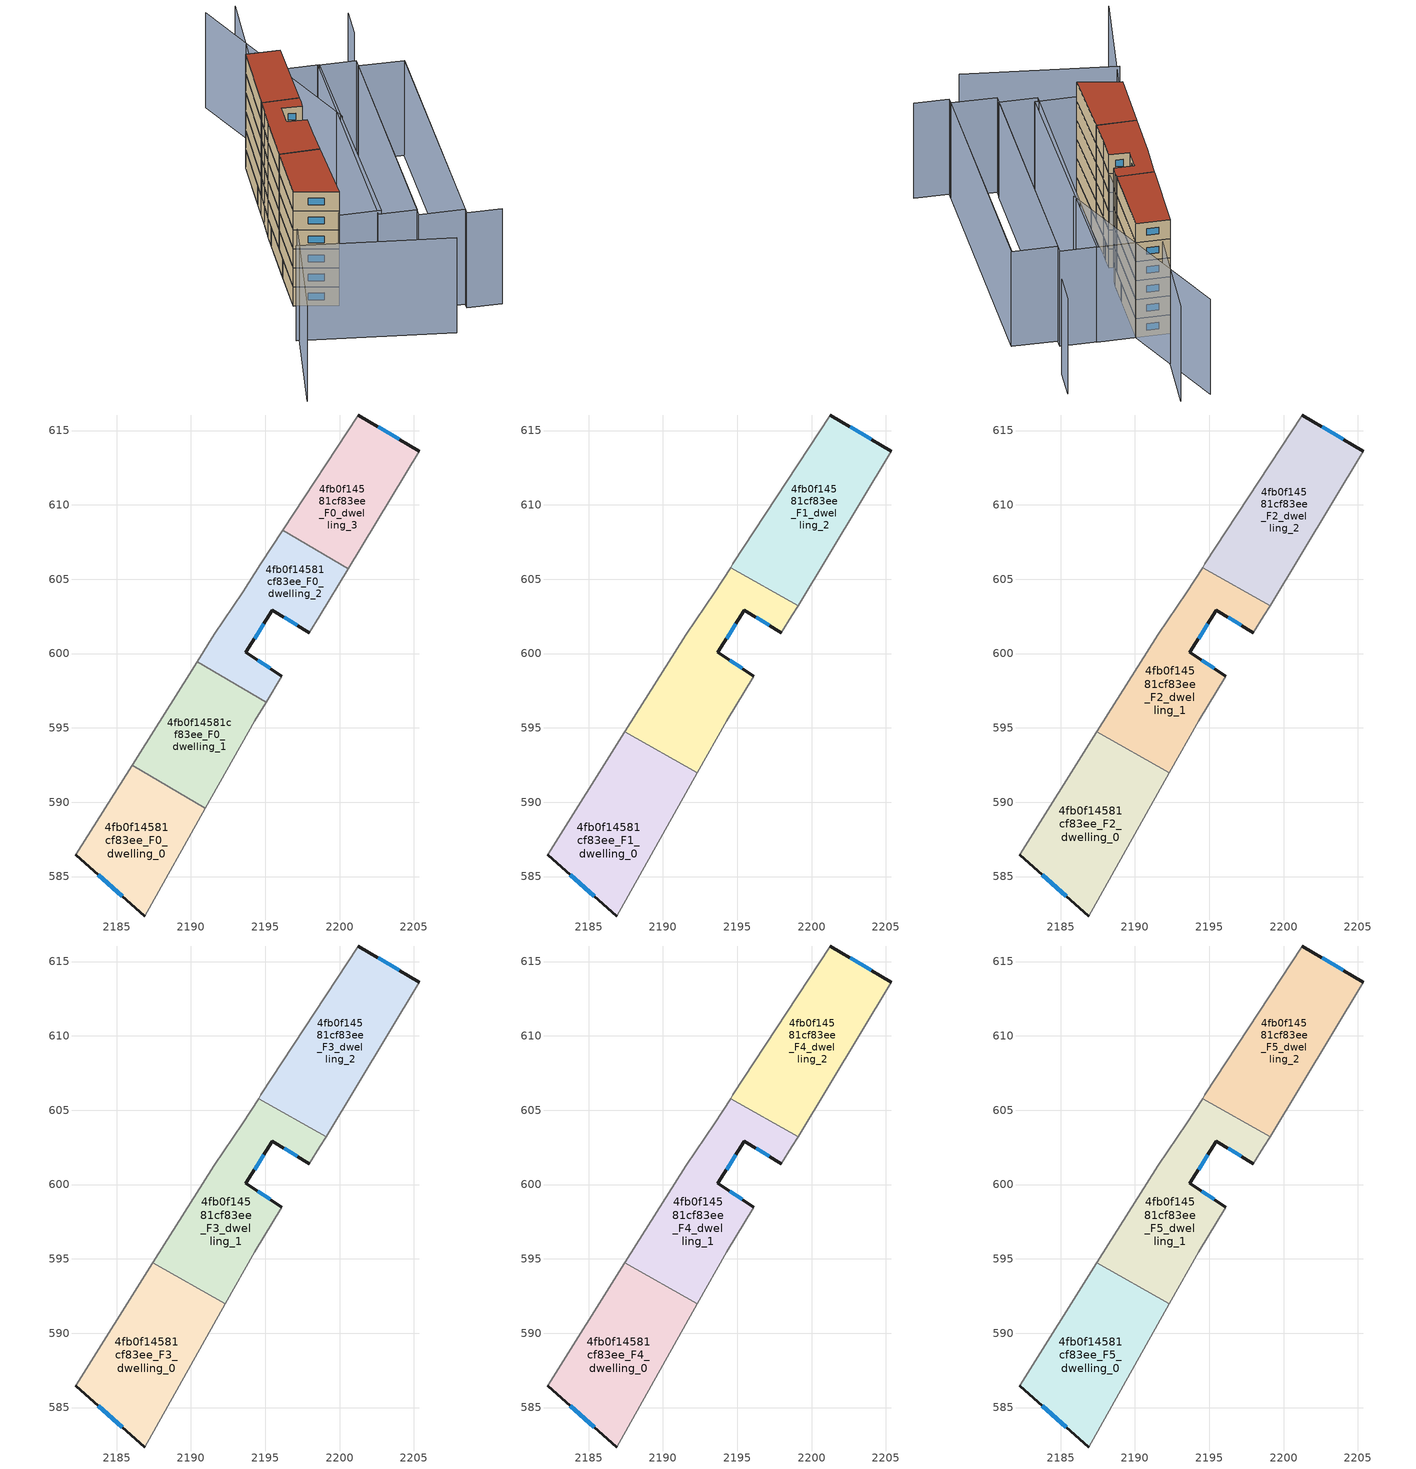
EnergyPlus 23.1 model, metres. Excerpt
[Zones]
4fb0f14581cf83ee_F0_dwelling_0
 floor ground (EU_floor_Construction): 2190.98,589.59 2186.88,582.35 2182.26,586.48 2186.04,592.5 z0
 wall outside (EU_wall_Construction): 2182.26,586.48 2186.88,582.35 z0:3
 wall adiabatic (EU_wall_Construction): 2186.88,582.35 2190.98,589.59 / 2186.04,592.5 2182.26,586.48 z0:3
 wall to 4fb0f14581cf83ee_F0_dwelling_1 (EU_wall_Construction): 2190.98,589.59 2186.04,592.5 z0:3
 window (EU_Window_Construction): 2183.76,585.13 2185.38,583.69 z0.98:2.02
4fb0f14581cf83ee_F0_dwelling_1
 floor ground (EU_floor_Construction): 2195.05,596.72 2194.3,595.46 2190.98,589.59 2186.04,592.5 2190.41,599.46 z0
 wall adiabatic (EU_wall_Construction): 2190.41,599.46 2186.04,592.5 / 2190.98,589.59 2194.3,595.46 2195.05,596.72 z0:3
 wall to 4fb0f14581cf83ee_F0_dwelling_2 (EU_wall_Construction): 2195.05,596.72 2190.41,599.46 z0:3
4fb0f14581cf83ee_F0_dwelling_2
 floor ground (EU_floor_Construction): 2200.58,605.7 2198.68,602.54 2197.95,601.41 2195.48,602.92 2193.7,600.08 2196.11,598.49 2195.05,596.72 2190.41,599.46 2191.56,601.29 2193.49,604.12 2194.71,606.04 2196.19,608.3 z0
 wall outside (EU_wall_Construction): 2196.11,598.49 2193.7,600.08 2195.48,602.92 2197.95,601.41 z0:3
 wall adiabatic (EU_wall_Construction): 2195.05,596.72 2196.11,598.49 / 2196.19,608.3 2194.71,606.04 2193.49,604.12 2191.56,601.29 2190.41,599.46 / 2197.95,601.41 2198.68,602.54 2200.58,605.7 z0:3
 wall to 4fb0f14581cf83ee_F0_dwelling_3 (EU_wall_Construction): 2200.58,605.7 2196.19,608.3 z0:3
 window (EU_Window_Construction): 2194.28,601 2194.9,602 / 2195.33,599 2194.48,599.56 / 2196.28,602.43 2197.15,601.9 z0.98:2.02
4fb0f14581cf83ee_F0_dwelling_3
 floor ground (EU_floor_Construction): 2205.35,613.61 2200.58,605.7 2196.19,608.3 2201.26,616.04 z0
 wall outside (EU_wall_Construction): 2205.35,613.61 2201.26,616.04 z0:3
 wall adiabatic (EU_wall_Construction): 2200.58,605.7 2205.35,613.61 / 2201.26,616.04 2196.19,608.3 z0:3
 window (EU_Window_Construction): 2204.02,614.4 2202.59,615.25 z0.98:2.02
4fb0f14581cf83ee_F1_dwelling_0
 floor to 4fb0f14581cf83ee_F0_dwelling_0 (EU_floor_Construction): 2190.98,589.59 2186.88,582.35 2182.26,586.48 2186.04,592.5 z3
 floor to 4fb0f14581cf83ee_F0_dwelling_1 (EU_floor_Construction): 2192.32,591.97 2190.98,589.59 2186.04,592.5 2187.44,594.73 z3
 wall outside (EU_wall_Construction): 2182.26,586.48 2186.88,582.35 z3:6
 wall adiabatic (EU_wall_Construction): 2186.88,582.35 2192.32,591.97 / 2187.44,594.73 2182.26,586.48 z3:6
 wall to 4fb0f14581cf83ee_F1_dwelling_1 (EU_wall_Construction): 2192.32,591.97 2187.44,594.73 z3:6
 window (EU_Window_Construction): 2183.76,585.13 2185.38,583.69 z3.98:5.02
4fb0f14581cf83ee_F1_dwelling_1
 floor to 4fb0f14581cf83ee_F0_dwelling_1 (EU_floor_Construction): 2195.05,596.72 2194.3,595.46 2192.32,591.97 2187.44,594.73 2190.41,599.46 z3
 floor to 4fb0f14581cf83ee_F0_dwelling_2 (EU_floor_Construction): 2199.09,603.22 2198.68,602.54 2197.95,601.41 2195.48,602.92 2193.7,600.08 2196.11,598.48 2195.05,596.72 2190.41,599.46 2191.56,601.29 2193.49,604.12 2194.55,605.79 z3
 wall outside (EU_wall_Construction): 2196.11,598.49 2193.7,600.08 2195.48,602.92 2197.95,601.41 z3:6
 wall adiabatic (EU_wall_Construction): 2192.32,591.97 2194.3,595.46 2196.11,598.49 / 2194.55,605.79 2193.49,604.12 2191.56,601.29 2187.44,594.73 / 2197.95,601.41 2198.68,602.54 2199.09,603.22 z3:6
 wall to 4fb0f14581cf83ee_F1_dwelling_2 (EU_wall_Construction): 2199.09,603.22 2194.55,605.79 z3:6
 window (EU_Window_Construction): 2194.28,601 2194.9,602 / 2195.33,599 2194.48,599.56 / 2196.28,602.43 2197.15,601.9 z3.98:5.02
4fb0f14581cf83ee_F1_dwelling_2
 floor to 4fb0f14581cf83ee_F0_dwelling_2 (EU_floor_Construction): 2200.58,605.7 2199.09,603.22 2194.55,605.79 2194.71,606.04 2196.19,608.3 z3
 floor to 4fb0f14581cf83ee_F0_dwelling_3 (EU_floor_Construction): 2205.35,613.61 2200.58,605.7 2196.19,608.3 2201.26,616.04 z3
 wall outside (EU_wall_Construction): 2205.35,613.61 2201.26,616.04 z3:6
 wall adiabatic (EU_wall_Construction): 2201.26,616.04 2194.71,606.04 2194.55,605.79 / 2199.09,603.22 2205.35,613.61 z3:6
 window (EU_Window_Construction): 2204.02,614.4 2202.59,615.25 z3.98:5.02
4fb0f14581cf83ee_F2_dwelling_0
 floor to 4fb0f14581cf83ee_F1_dwelling_0 (EU_floor_Construction): 2192.32,591.97 2186.88,582.35 2182.26,586.48 2187.44,594.73 z6
 wall outside (EU_wall_Construction): 2182.26,586.48 2186.88,582.35 z6:9
 wall adiabatic (EU_wall_Construction): 2186.88,582.35 2192.32,591.97 / 2187.44,594.73 2182.26,586.48 z6:9
 wall to 4fb0f14581cf83ee_F2_dwelling_1 (EU_wall_Construction): 2192.32,591.97 2187.44,594.73 z6:9
 window (EU_Window_Construction): 2183.76,585.13 2185.38,583.69 z6.98:8.02
4fb0f14581cf83ee_F2_dwelling_1
 floor to 4fb0f14581cf83ee_F1_dwelling_1 (EU_floor_Construction): 2199.09,603.22 2198.68,602.54 2197.95,601.41 2195.48,602.92 2193.7,600.08 2196.11,598.49 2194.3,595.46 2192.32,591.97 2187.44,594.73 2191.56,601.29 2193.49,604.12 2194.55,605.79 z6
 wall outside (EU_wall_Construction): 2196.11,598.49 2193.7,600.08 2195.48,602.92 2197.95,601.41 z6:9
 wall adiabatic (EU_wall_Construction): 2192.32,591.97 2194.3,595.46 2196.11,598.49 / 2194.55,605.79 2193.49,604.12 2191.56,601.29 2187.44,594.73 / 2197.95,601.41 2198.68,602.54 2199.09,603.22 z6:9
 wall to 4fb0f14581cf83ee_F2_dwelling_2 (EU_wall_Construction): 2199.09,603.22 2194.55,605.79 z6:9
 window (EU_Window_Construction): 2194.28,601 2194.9,602 / 2195.33,599 2194.48,599.56 / 2196.28,602.43 2197.15,601.9 z6.98:8.02
4fb0f14581cf83ee_F2_dwelling_2
 floor to 4fb0f14581cf83ee_F1_dwelling_2 (EU_floor_Construction): 2205.35,613.61 2199.09,603.22 2194.55,605.79 2194.71,606.04 2201.26,616.04 z6
 wall outside (EU_wall_Construction): 2205.35,613.61 2201.26,616.04 z6:9
 wall adiabatic (EU_wall_Construction): 2201.26,616.04 2194.71,606.04 2194.55,605.79 / 2199.09,603.22 2205.35,613.61 z6:9
 window (EU_Window_Construction): 2204.02,614.4 2202.59,615.25 z6.98:8.02
4fb0f14581cf83ee_F3_dwelling_0
 floor to 4fb0f14581cf83ee_F2_dwelling_0 (EU_floor_Construction): 2192.32,591.97 2186.88,582.35 2182.26,586.48 2187.44,594.73 z9
 wall outside (EU_wall_Construction): 2182.26,586.48 2186.88,582.35 z9:12
 wall adiabatic (EU_wall_Construction): 2186.88,582.35 2192.32,591.97 / 2187.44,594.73 2182.26,586.48 z9:12
 wall to 4fb0f14581cf83ee_F3_dwelling_1 (EU_wall_Construction): 2192.32,591.97 2187.44,594.73 z9:12
 window (EU_Window_Construction): 2183.76,585.13 2185.38,583.69 z9.98:11.02
4fb0f14581cf83ee_F3_dwelling_1
 floor to 4fb0f14581cf83ee_F2_dwelling_1 (EU_floor_Construction): 2199.09,603.22 2198.68,602.54 2197.95,601.41 2195.48,602.92 2193.7,600.08 2196.11,598.49 2194.3,595.46 2192.32,591.97 2187.44,594.73 2191.56,601.29 2193.49,604.12 2194.55,605.79 z9
 wall outside (EU_wall_Construction): 2196.11,598.49 2193.7,600.08 2195.48,602.92 2197.95,601.41 z9:12
 wall adiabatic (EU_wall_Construction): 2192.32,591.97 2194.3,595.46 2196.11,598.49 / 2194.55,605.79 2193.49,604.12 2191.56,601.29 2187.44,594.73 / 2197.95,601.41 2198.68,602.54 2199.09,603.22 z9:12
 wall to 4fb0f14581cf83ee_F3_dwelling_2 (EU_wall_Construction): 2199.09,603.22 2194.55,605.79 z9:12
 window (EU_Window_Construction): 2194.28,601 2194.9,602 / 2195.33,599 2194.48,599.56 / 2196.28,602.43 2197.15,601.9 z9.98:11.02
4fb0f14581cf83ee_F3_dwelling_2
 floor to 4fb0f14581cf83ee_F2_dwelling_2 (EU_floor_Construction): 2205.35,613.61 2199.09,603.22 2194.55,605.79 2194.71,606.04 2201.26,616.04 z9
 wall outside (EU_wall_Construction): 2205.35,613.61 2201.26,616.04 z9:12
 wall adiabatic (EU_wall_Construction): 2201.26,616.04 2194.71,606.04 2194.55,605.79 / 2199.09,603.22 2205.35,613.61 z9:12
 window (EU_Window_Construction): 2204.02,614.4 2202.59,615.25 z9.98:11.02
4fb0f14581cf83ee_F4_dwelling_0
 floor to 4fb0f14581cf83ee_F3_dwelling_0 (EU_floor_Construction): 2192.32,591.97 2186.88,582.35 2182.26,586.48 2187.44,594.73 z12
 wall outside (EU_wall_Construction): 2182.26,586.48 2186.88,582.35 z12:15
 wall adiabatic (EU_wall_Construction): 2186.88,582.35 2192.32,591.97 / 2187.44,594.73 2182.26,586.48 z12:15
 wall to 4fb0f14581cf83ee_F4_dwelling_1 (EU_wall_Construction): 2192.32,591.97 2187.44,594.73 z12:15
 window (EU_Window_Construction): 2183.76,585.13 2185.38,583.69 z12.98:14.02
4fb0f14581cf83ee_F4_dwelling_1
 floor to 4fb0f14581cf83ee_F3_dwelling_1 (EU_floor_Construction): 2199.09,603.22 2198.68,602.54 2197.95,601.41 2195.48,602.92 2193.7,600.08 2196.11,598.49 2194.3,595.46 2192.32,591.97 2187.44,594.73 2191.56,601.29 2193.49,604.12 2194.55,605.79 z12
 wall outside (EU_wall_Construction): 2196.11,598.49 2193.7,600.08 2195.48,602.92 2197.95,601.41 z12:15
 wall adiabatic (EU_wall_Construction): 2192.32,591.97 2194.3,595.46 2196.11,598.49 / 2194.55,605.79 2193.49,604.12 2191.56,601.29 2187.44,594.73 / 2197.95,601.41 2198.68,602.54 2199.09,603.22 z12:15
 wall to 4fb0f14581cf83ee_F4_dwelling_2 (EU_wall_Construction): 2199.09,603.22 2194.55,605.79 z12:15
 window (EU_Window_Construction): 2194.28,601 2194.9,602 / 2195.33,599 2194.48,599.56 / 2196.28,602.43 2197.15,601.9 z12.98:14.02
4fb0f14581cf83ee_F4_dwelling_2
 floor to 4fb0f14581cf83ee_F3_dwelling_2 (EU_floor_Construction): 2205.35,613.61 2199.09,603.22 2194.55,605.79 2194.71,606.04 2201.26,616.04 z12
 wall outside (EU_wall_Construction): 2205.35,613.61 2201.26,616.04 z12:15
 wall adiabatic (EU_wall_Construction): 2201.26,616.04 2194.71,606.04 2194.55,605.79 / 2199.09,603.22 2205.35,613.61 z12:15
 window (EU_Window_Construction): 2204.02,614.4 2202.59,615.25 z12.98:14.02
4fb0f14581cf83ee_F5_dwelling_0
 floor to 4fb0f14581cf83ee_F4_dwelling_0 (EU_floor_Construction): 2192.32,591.97 2186.88,582.35 2182.26,586.48 2187.44,594.73 z15
 wall outside (EU_wall_Construction): 2182.26,586.48 2186.88,582.35 z15:18
 wall adiabatic (EU_wall_Construction): 2186.88,582.35 2192.32,591.97 / 2187.44,594.73 2182.26,586.48 z15:18
 wall to 4fb0f14581cf83ee_F5_dwelling_1 (EU_wall_Construction): 2192.32,591.97 2187.44,594.73 z15:18
 window (EU_Window_Construction): 2183.76,585.13 2185.38,583.69 z15.98:17.02
 roof outside (EU_roof_Construction): 2186.88,582.35 2192.32,591.97 2187.44,594.73 2182.26,586.48 z18
4fb0f14581cf83ee_F5_dwelling_1
 floor to 4fb0f14581cf83ee_F4_dwelling_1 (EU_floor_Construction): 2199.09,603.22 2198.68,602.54 2197.95,601.41 2195.48,602.92 2193.7,600.08 2196.11,598.49 2194.3,595.46 2192.32,591.97 2187.44,594.73 2191.56,601.29 2193.49,604.12 2194.55,605.79 z15
 wall outside (EU_wall_Construction): 2196.11,598.49 2193.7,600.08 2195.48,602.92 2197.95,601.41 z15:18
 wall adiabatic (EU_wall_Construction): 2192.32,591.97 2194.3,595.46 2196.11,598.49 / 2194.55,605.79 2193.49,604.12 2191.56,601.29 2187.44,594.73 / 2197.95,601.41 2198.68,602.54 2199.09,603.22 z15:18
 wall to 4fb0f14581cf83ee_F5_dwelling_2 (EU_wall_Construction): 2199.09,603.22 2194.55,605.79 z15:18
 window (EU_Window_Construction): 2194.28,601 2194.9,602 / 2195.33,599 2194.48,599.56 / 2196.28,602.43 2197.15,601.9 z15.98:17.02
 roof outside (EU_roof_Construction): 2194.3,595.46 2196.11,598.49 2193.7,600.08 2195.48,602.92 2197.95,601.41 2198.68,602.54 2199.09,603.22 2194.55,605.79 2193.49,604.12 2191.56,601.29 2187.44,594.73 2192.32,591.97 z18
4fb0f14581cf83ee_F5_dwelling_2
 floor to 4fb0f14581cf83ee_F4_dwelling_2 (EU_floor_Construction): 2205.35,613.61 2199.09,603.22 2194.55,605.79 2194.71,606.04 2201.26,616.04 z15
 wall outside (EU_wall_Construction): 2205.35,613.61 2201.26,616.04 z15:18
 wall adiabatic (EU_wall_Construction): 2201.26,616.04 2194.71,606.04 2194.55,605.79 / 2199.09,603.22 2205.35,613.61 z15:18
 window (EU_Window_Construction): 2204.02,614.4 2202.59,615.25 z15.98:17.02
 roof outside (EU_roof_Construction): 2199.09,603.22 2205.35,613.61 2201.26,616.04 2194.71,606.04 2194.55,605.79 z18
shading: 2176.62,579.86 2193.66,566.64 / 2203.13,567.82 2198.95,570.3 / 2198.95,570.3 2218.88,603.83 / 2179.55,582.76 2167.4,567.8 / 2218.8,613.59 2221.57,617.71 / 2211.78,629.36 2182.26,586.48 / 2203.38,599.41 2207.74,630.81 / 2218.99,603.87 2199.44,571.12 / 2199.44,571.12 2193.97,574.38 / 2193.97,574.38 2213.52,607.13 / 2213.52,607.13 2218.99,603.87 / 2214.18,608.24 2194.62,575.41 / 2194.62,575.41 2190.08,578.12 / 2190.08,578.12 2209.64,610.94 / 2209.64,610.94 2214.18,608.24 / 2209.91,610.95 2191.04,578.62 / 2191.04,578.62 2186.14,581.48 / 2186.14,581.48 2205.01,613.81 / 2205.01,613.81 2209.91,610.95 z0:15
[Building]
EU S2 Campaign: North Axis=0; Terrain=City; Solar Distribution=FullExterior
[Site:Location]
Bologna: Latitude=44.5; Longitude=11.25; Time Zone=1; Elevation=37
[SizingPeriod:WeatherFileDays]
AnnualSizingPeriod: Begin Month=1; Begin Day of Month=1; End Month=12; End Day of Month=31; Day of Week for Start Day=Monday; Use Weather File Daylight Saving Period=No; Use Weather File Rain and Snow Indicators=No
[MATERIAL]
EU_InternalMass_Material: Roughness=MediumRough; Thickness=0.1; Conductivity=1; Density=1800; Specific Heat=900; Thermal Absorptance=0.9; Solar Absorptance=0.7; Visible Absorptance=0.7
[MATERIAL:NOMASS] Roughness=MediumRough; Thermal Absorptance=0.9; Solar Absorptance=0.7; Visible Absorptance=0.7
Name | Thermal Resistance
EU_wall_NoMass | 0.905828
EU_roof_NoMass | 0.37593
EU_floor_NoMass | 0.67114
[WINDOWMATERIAL:SIMPLEGLAZINGSYSTEM]
EU_Window_SimpleGlazing: UFactor=4.52486; Solar Heat Gain Coefficient=0.85; Visible Transmittance=0.85
[CONSTRUCTION]
EU_wall_Construction: EU_wall_NoMass
EU_roof_Construction: EU_roof_NoMass
EU_floor_Construction: EU_floor_NoMass
EU_Window_Construction: EU_Window_SimpleGlazing
EU_InternalMass_Construction: EU_InternalMass_Material
[ZONE] Type=1; Multiplier=1; Ceiling Height=autocalculate; Floor Area=autocalculate; Part of Total Floor Area=Yes
Name | Volume
4fb0f14581cf83ee_F0_dwelling_0; 4fb0f14581cf83ee_F0_dwelling_1 | 136.69
4fb0f14581cf83ee_F1_dwelling_0; 4fb0f14581cf83ee_F1_dwelling_2 | 182.246
4fb0f14581cf83ee_F2_dwelling_0; 4fb0f14581cf83ee_F3_dwelling_0; 4fb0f14581cf83ee_F4_dwelling_0; 4fb0f14581cf83ee_F5_dwelling_0; 4fb0f14581cf83ee_F1_dwelling_1 | 182.251
4fb0f14581cf83ee_F2_dwelling_1; 4fb0f14581cf83ee_F3_dwelling_1; 4fb0f14581cf83ee_F4_dwelling_1; 4fb0f14581cf83ee_F5_dwelling_1 | 182.253
4fb0f14581cf83ee_F0_dwelling_2 | 136.685
4fb0f14581cf83ee_F2_dwelling_2; 4fb0f14581cf83ee_F3_dwelling_2; 4fb0f14581cf83ee_F4_dwelling_2; 4fb0f14581cf83ee_F5_dwelling_2 | 182.254
4fb0f14581cf83ee_F0_dwelling_3 | 136.693
[INTERNALMASS] Construction=EU_InternalMass_Construction
Name | Zone or ZoneList | Surface Area
4fb0f14581cf83ee_F0_dwelling_0_EU_InternalMass | 4fb0f14581cf83ee_F0_dwelling_0 | 45.5638
4fb0f14581cf83ee_F0_dwelling_1_EU_InternalMass | 4fb0f14581cf83ee_F0_dwelling_1 | 45.563
4fb0f14581cf83ee_F0_dwelling_2_EU_InternalMass | 4fb0f14581cf83ee_F0_dwelling_2 | 45.5623
4fb0f14581cf83ee_F0_dwelling_3_EU_InternalMass | 4fb0f14581cf83ee_F0_dwelling_3 | 45.5639
4fb0f14581cf83ee_F1_dwelling_0_EU_InternalMass | 4fb0f14581cf83ee_F1_dwelling_0 | 60.7506
4fb0f14581cf83ee_F1_dwelling_1_EU_InternalMass | 4fb0f14581cf83ee_F1_dwelling_1 | 60.751
4fb0f14581cf83ee_F1_dwelling_2_EU_InternalMass | 4fb0f14581cf83ee_F1_dwelling_2 | 60.7509
4fb0f14581cf83ee_F2_dwelling_0_EU_InternalMass | 4fb0f14581cf83ee_F2_dwelling_0 | 60.7506
4fb0f14581cf83ee_F2_dwelling_1_EU_InternalMass | 4fb0f14581cf83ee_F2_dwelling_1 | 60.751
4fb0f14581cf83ee_F2_dwelling_2_EU_InternalMass | 4fb0f14581cf83ee_F2_dwelling_2 | 60.7509
4fb0f14581cf83ee_F3_dwelling_0_EU_InternalMass | 4fb0f14581cf83ee_F3_dwelling_0 | 60.7506
4fb0f14581cf83ee_F3_dwelling_1_EU_InternalMass | 4fb0f14581cf83ee_F3_dwelling_1 | 60.751
4fb0f14581cf83ee_F3_dwelling_2_EU_InternalMass | 4fb0f14581cf83ee_F3_dwelling_2 | 60.7509
4fb0f14581cf83ee_F4_dwelling_0_EU_InternalMass | 4fb0f14581cf83ee_F4_dwelling_0 | 60.7506
4fb0f14581cf83ee_F4_dwelling_1_EU_InternalMass | 4fb0f14581cf83ee_F4_dwelling_1 | 60.751
4fb0f14581cf83ee_F4_dwelling_2_EU_InternalMass | 4fb0f14581cf83ee_F4_dwelling_2 | 60.7509
4fb0f14581cf83ee_F5_dwelling_0_EU_InternalMass | 4fb0f14581cf83ee_F5_dwelling_0 | 60.7506
4fb0f14581cf83ee_F5_dwelling_1_EU_InternalMass | 4fb0f14581cf83ee_F5_dwelling_1 | 60.751
4fb0f14581cf83ee_F5_dwelling_2_EU_InternalMass | 4fb0f14581cf83ee_F5_dwelling_2 | 60.7509
[OTHEREQUIPMENT] Fuel Type=Electricity; Design Level Calculation Method=Watts/Area; Power per Zone Floor Area=1; Fraction Latent=0; Fraction Radiant=0; Fraction Lost=0; Carbon Dioxide Generation Rate=0; EndUse Subcategory=EU_Step8_InternalGains
Name | Zone or ZoneList or Space or SpaceList | Schedule
EU_Step8_InternalGain_4fb0f14581cf83ee_F0_dwelling_0_f000 | 4fb0f14581cf83ee_F0_dwelling_0 | EU_Step8_GainSchedule_4fb0f14581cf83ee_F0_dwelling_0_f000
EU_Step8_InternalGain_4fb0f14581cf83ee_F0_dwelling_1_f000 | 4fb0f14581cf83ee_F0_dwelling_1 | EU_Step8_GainSchedule_4fb0f14581cf83ee_F0_dwelling_1_f000
EU_Step8_InternalGain_4fb0f14581cf83ee_F0_dwelling_2_f000 | 4fb0f14581cf83ee_F0_dwelling_2 | EU_Step8_GainSchedule_4fb0f14581cf83ee_F0_dwelling_2_f000
EU_Step8_InternalGain_4fb0f14581cf83ee_F0_dwelling_3_f000 | 4fb0f14581cf83ee_F0_dwelling_3 | EU_Step8_GainSchedule_4fb0f14581cf83ee_F0_dwelling_3_f000
EU_Step8_InternalGain_4fb0f14581cf83ee_F1_dwelling_0_f000 | 4fb0f14581cf83ee_F1_dwelling_0 | EU_Step8_GainSchedule_4fb0f14581cf83ee_F1_dwelling_0_f000
EU_Step8_InternalGain_4fb0f14581cf83ee_F1_dwelling_1_f000 | 4fb0f14581cf83ee_F1_dwelling_1 | EU_Step8_GainSchedule_4fb0f14581cf83ee_F1_dwelling_1_f000
EU_Step8_InternalGain_4fb0f14581cf83ee_F1_dwelling_2_f000 | 4fb0f14581cf83ee_F1_dwelling_2 | EU_Step8_GainSchedule_4fb0f14581cf83ee_F1_dwelling_2_f000
EU_Step8_InternalGain_4fb0f14581cf83ee_F2_dwelling_0_f000 | 4fb0f14581cf83ee_F2_dwelling_0 | EU_Step8_GainSchedule_4fb0f14581cf83ee_F2_dwelling_0_f000
EU_Step8_InternalGain_4fb0f14581cf83ee_F2_dwelling_1_f000 | 4fb0f14581cf83ee_F2_dwelling_1 | EU_Step8_GainSchedule_4fb0f14581cf83ee_F2_dwelling_1_f000
EU_Step8_InternalGain_4fb0f14581cf83ee_F2_dwelling_2_f000 | 4fb0f14581cf83ee_F2_dwelling_2 | EU_Step8_GainSchedule_4fb0f14581cf83ee_F2_dwelling_2_f000
EU_Step8_InternalGain_4fb0f14581cf83ee_F3_dwelling_0_f000 | 4fb0f14581cf83ee_F3_dwelling_0 | EU_Step8_GainSchedule_4fb0f14581cf83ee_F3_dwelling_0_f000
EU_Step8_InternalGain_4fb0f14581cf83ee_F3_dwelling_1_f000 | 4fb0f14581cf83ee_F3_dwelling_1 | EU_Step8_GainSchedule_4fb0f14581cf83ee_F3_dwelling_1_f000
EU_Step8_InternalGain_4fb0f14581cf83ee_F3_dwelling_2_f000 | 4fb0f14581cf83ee_F3_dwelling_2 | EU_Step8_GainSchedule_4fb0f14581cf83ee_F3_dwelling_2_f000
EU_Step8_InternalGain_4fb0f14581cf83ee_F4_dwelling_0_f000 | 4fb0f14581cf83ee_F4_dwelling_0 | EU_Step8_GainSchedule_4fb0f14581cf83ee_F4_dwelling_0_f000
EU_Step8_InternalGain_4fb0f14581cf83ee_F4_dwelling_1_f000 | 4fb0f14581cf83ee_F4_dwelling_1 | EU_Step8_GainSchedule_4fb0f14581cf83ee_F4_dwelling_1_f000
EU_Step8_InternalGain_4fb0f14581cf83ee_F4_dwelling_2_f000 | 4fb0f14581cf83ee_F4_dwelling_2 | EU_Step8_GainSchedule_4fb0f14581cf83ee_F4_dwelling_2_f000
EU_Step8_InternalGain_4fb0f14581cf83ee_F5_dwelling_0_f000 | 4fb0f14581cf83ee_F5_dwelling_0 | EU_Step8_GainSchedule_4fb0f14581cf83ee_F5_dwelling_0_f000
EU_Step8_InternalGain_4fb0f14581cf83ee_F5_dwelling_1_f000 | 4fb0f14581cf83ee_F5_dwelling_1 | EU_Step8_GainSchedule_4fb0f14581cf83ee_F5_dwelling_1_f000
EU_Step8_InternalGain_4fb0f14581cf83ee_F5_dwelling_2_f000 | 4fb0f14581cf83ee_F5_dwelling_2 | EU_Step8_GainSchedule_4fb0f14581cf83ee_F5_dwelling_2_f000
[ZONEVENTILATION:DESIGNFLOWRATE] Schedule=EU_AlwaysOn; Design Flow Rate Calculation Method=AirChanges/Hour; Air Changes per Hour=0.73129; Ventilation Type=Natural; Fan Pressure Rise=0; Fan Total Efficiency=1; Constant Term Coefficient=1; Temperature Term Coefficient=0; Velocity Term Coefficient=0; Velocity Squared Term Coefficient=0; Minimum Indoor Temperature=-100; Maximum Indoor Temperature=100; Delta Temperature=-100; Minimum Outdoor Temperature=-100; Maximum Outdoor Temperature=100; Maximum Wind Speed=40
Name | Zone or ZoneList or Space or SpaceList
EU_ConstantAir_4fb0f14581cf83ee_F0_dwelling_0 | 4fb0f14581cf83ee_F0_dwelling_0
EU_ConstantAir_4fb0f14581cf83ee_F0_dwelling_1 | 4fb0f14581cf83ee_F0_dwelling_1
EU_ConstantAir_4fb0f14581cf83ee_F0_dwelling_2 | 4fb0f14581cf83ee_F0_dwelling_2
EU_ConstantAir_4fb0f14581cf83ee_F0_dwelling_3 | 4fb0f14581cf83ee_F0_dwelling_3
EU_ConstantAir_4fb0f14581cf83ee_F1_dwelling_0 | 4fb0f14581cf83ee_F1_dwelling_0
EU_ConstantAir_4fb0f14581cf83ee_F1_dwelling_1 | 4fb0f14581cf83ee_F1_dwelling_1
EU_ConstantAir_4fb0f14581cf83ee_F1_dwelling_2 | 4fb0f14581cf83ee_F1_dwelling_2
EU_ConstantAir_4fb0f14581cf83ee_F2_dwelling_0 | 4fb0f14581cf83ee_F2_dwelling_0
EU_ConstantAir_4fb0f14581cf83ee_F2_dwelling_1 | 4fb0f14581cf83ee_F2_dwelling_1
EU_ConstantAir_4fb0f14581cf83ee_F2_dwelling_2 | 4fb0f14581cf83ee_F2_dwelling_2
EU_ConstantAir_4fb0f14581cf83ee_F3_dwelling_0 | 4fb0f14581cf83ee_F3_dwelling_0
EU_ConstantAir_4fb0f14581cf83ee_F3_dwelling_1 | 4fb0f14581cf83ee_F3_dwelling_1
EU_ConstantAir_4fb0f14581cf83ee_F3_dwelling_2 | 4fb0f14581cf83ee_F3_dwelling_2
EU_ConstantAir_4fb0f14581cf83ee_F4_dwelling_0 | 4fb0f14581cf83ee_F4_dwelling_0
EU_ConstantAir_4fb0f14581cf83ee_F4_dwelling_1 | 4fb0f14581cf83ee_F4_dwelling_1
EU_ConstantAir_4fb0f14581cf83ee_F4_dwelling_2 | 4fb0f14581cf83ee_F4_dwelling_2
EU_ConstantAir_4fb0f14581cf83ee_F5_dwelling_0 | 4fb0f14581cf83ee_F5_dwelling_0
EU_ConstantAir_4fb0f14581cf83ee_F5_dwelling_1 | 4fb0f14581cf83ee_F5_dwelling_1
EU_ConstantAir_4fb0f14581cf83ee_F5_dwelling_2 | 4fb0f14581cf83ee_F5_dwelling_2
[HVACTEMPLATE:THERMOSTAT] Constant Heating Setpoint=20; Constant Cooling Setpoint=50
EU_HeatOnly_4fb0f14581cf83ee_F0_dwelling_0; EU_HeatOnly_4fb0f14581cf83ee_F0_dwelling_1; EU_HeatOnly_4fb0f14581cf83ee_F0_dwelling_2; EU_HeatOnly_4fb0f14581cf83ee_F0_dwelling_3; EU_HeatOnly_4fb0f14581cf83ee_F1_dwelling_0; EU_HeatOnly_4fb0f14581cf83ee_F1_dwelling_1; EU_HeatOnly_4fb0f14581cf83ee_F1_dwelling_2; EU_HeatOnly_4fb0f14581cf83ee_F2_dwelling_0; EU_HeatOnly_4fb0f14581cf83ee_F2_dwelling_1; EU_HeatOnly_4fb0f14581cf83ee_F2_dwelling_2; EU_HeatOnly_4fb0f14581cf83ee_F3_dwelling_0; EU_HeatOnly_4fb0f14581cf83ee_F3_dwelling_1; EU_HeatOnly_4fb0f14581cf83ee_F3_dwelling_2; EU_HeatOnly_4fb0f14581cf83ee_F4_dwelling_0; EU_HeatOnly_4fb0f14581cf83ee_F4_dwelling_1; EU_HeatOnly_4fb0f14581cf83ee_F4_dwelling_2; EU_HeatOnly_4fb0f14581cf83ee_F5_dwelling_0; EU_HeatOnly_4fb0f14581cf83ee_F5_dwelling_1; EU_HeatOnly_4fb0f14581cf83ee_F5_dwelling_2
[HVACTEMPLATE:ZONE:IDEALLOADSAIRSYSTEM] System Availability Schedule=EU_AlwaysOn; Maximum Heating Supply Air Temperature=50; Minimum Cooling Supply Air Temperature=13; Maximum Heating Supply Air Humidity Ratio=0.0156; Minimum Cooling Supply Air Humidity Ratio=0.0077; Heating Limit=NoLimit; Cooling Limit=NoLimit; Heating Availability Schedule=EU_AlwaysOn; Cooling Availability Schedule=EU_CoolingOff; Dehumidification Control Type=ConstantSensibleHeatRatio; Cooling Sensible Heat Ratio=0.7; Dehumidification Setpoint=60; Humidification Control Type=None; Humidification Setpoint=30; Outdoor Air Method=None; Outdoor Air Flow Rate per Person=0.00944; Outdoor Air Flow Rate per Zone Floor Area=0; Outdoor Air Flow Rate per Zone=0; Demand Controlled Ventilation Type=None; Outdoor Air Economizer Type=NoEconomizer; Heat Recovery Type=None; Sensible Heat Recovery Effectiveness=0.7; Latent Heat Recovery Effectiveness=0.65
Name | Template Thermostat
4fb0f14581cf83ee_F0_dwelling_0 | EU_HeatOnly_4fb0f14581cf83ee_F0_dwelling_0
4fb0f14581cf83ee_F0_dwelling_1 | EU_HeatOnly_4fb0f14581cf83ee_F0_dwelling_1
4fb0f14581cf83ee_F0_dwelling_2 | EU_HeatOnly_4fb0f14581cf83ee_F0_dwelling_2
4fb0f14581cf83ee_F0_dwelling_3 | EU_HeatOnly_4fb0f14581cf83ee_F0_dwelling_3
4fb0f14581cf83ee_F1_dwelling_0 | EU_HeatOnly_4fb0f14581cf83ee_F1_dwelling_0
4fb0f14581cf83ee_F1_dwelling_1 | EU_HeatOnly_4fb0f14581cf83ee_F1_dwelling_1
4fb0f14581cf83ee_F1_dwelling_2 | EU_HeatOnly_4fb0f14581cf83ee_F1_dwelling_2
4fb0f14581cf83ee_F2_dwelling_0 | EU_HeatOnly_4fb0f14581cf83ee_F2_dwelling_0
4fb0f14581cf83ee_F2_dwelling_1 | EU_HeatOnly_4fb0f14581cf83ee_F2_dwelling_1
4fb0f14581cf83ee_F2_dwelling_2 | EU_HeatOnly_4fb0f14581cf83ee_F2_dwelling_2
4fb0f14581cf83ee_F3_dwelling_0 | EU_HeatOnly_4fb0f14581cf83ee_F3_dwelling_0
4fb0f14581cf83ee_F3_dwelling_1 | EU_HeatOnly_4fb0f14581cf83ee_F3_dwelling_1
4fb0f14581cf83ee_F3_dwelling_2 | EU_HeatOnly_4fb0f14581cf83ee_F3_dwelling_2
4fb0f14581cf83ee_F4_dwelling_0 | EU_HeatOnly_4fb0f14581cf83ee_F4_dwelling_0
4fb0f14581cf83ee_F4_dwelling_1 | EU_HeatOnly_4fb0f14581cf83ee_F4_dwelling_1
4fb0f14581cf83ee_F4_dwelling_2 | EU_HeatOnly_4fb0f14581cf83ee_F4_dwelling_2
4fb0f14581cf83ee_F5_dwelling_0 | EU_HeatOnly_4fb0f14581cf83ee_F5_dwelling_0
4fb0f14581cf83ee_F5_dwelling_1 | EU_HeatOnly_4fb0f14581cf83ee_F5_dwelling_1
4fb0f14581cf83ee_F5_dwelling_2 | EU_HeatOnly_4fb0f14581cf83ee_F5_dwelling_2
[SIZING:ZONE] Zone Cooling Design Supply Air Temperature Input Method=SupplyAirTemperature; Zone Cooling Design Supply Air Temperature=13; Zone Heating Design Supply Air Temperature Input Method=SupplyAirTemperature; Zone Heating Design Supply Air Temperature=50; Zone Cooling Design Supply Air Humidity Ratio=0.008; Zone Heating Design Supply Air Humidity Ratio=0.008; Cooling Design Air Flow Method=DesignDay; Cooling Design Air Flow Rate=0; Cooling Minimum Air Flow per Zone Floor Area=0.000762; Cooling Minimum Air Flow=0; Cooling Minimum Air Flow Fraction=0.2; Heating Design Air Flow Method=DesignDay; Heating Design Air Flow Rate=0; Heating Maximum Air Flow per Zone Floor Area=0.002032; Heating Maximum Air Flow=0.141576; Heating Maximum Air Flow Fraction=0.3; Account for Dedicated Outdoor Air System=No; Dedicated Outdoor Air System Control Strategy=NeutralSupplyAir; Dedicated Outdoor Air Low Setpoint Temperature for Design=autosize; Dedicated Outdoor Air High Setpoint Temperature for Design=autosize; Zone Load Sizing Method=Sensible Load Only No Latent Load; Zone Latent Cooling Design Supply Air Humidity Ratio Input Method=HumidityRatioDifference; Zone Cooling Design Supply Air Humidity Ratio Difference=0.005; Zone Latent Heating Design Supply Air Humidity Ratio Input Method=HumidityRatioDifference; Zone Humidification Design Supply Air Humidity Ratio Difference=0.005
4fb0f14581cf83ee_F0_dwelling_0; 4fb0f14581cf83ee_F0_dwelling_1; 4fb0f14581cf83ee_F0_dwelling_2; 4fb0f14581cf83ee_F0_dwelling_3; 4fb0f14581cf83ee_F1_dwelling_0; 4fb0f14581cf83ee_F1_dwelling_1; 4fb0f14581cf83ee_F1_dwelling_2; 4fb0f14581cf83ee_F2_dwelling_0; 4fb0f14581cf83ee_F2_dwelling_1; 4fb0f14581cf83ee_F2_dwelling_2; 4fb0f14581cf83ee_F3_dwelling_0; 4fb0f14581cf83ee_F3_dwelling_1; 4fb0f14581cf83ee_F3_dwelling_2; 4fb0f14581cf83ee_F4_dwelling_0; 4fb0f14581cf83ee_F4_dwelling_1; 4fb0f14581cf83ee_F4_dwelling_2; 4fb0f14581cf83ee_F5_dwelling_0; 4fb0f14581cf83ee_F5_dwelling_1; 4fb0f14581cf83ee_F5_dwelling_2
[SCHEDULE:CONSTANT]
Name | Hourly Value
EU_AlwaysOn | 1
EU_CoolingOff | 0
[SCHEDULE:FILE] Column Number=1; Rows to Skip at Top=0; Number of Hours of Data=8760; Column Separator=Comma; Interpolate to Timestep=No; Minutes per Item=60; Adjust Schedule for Daylight Savings=Yes
Name | File
EU_Step8_GainSchedule_4fb0f14581cf83ee_F0_dwelling_0_f000 | ../../schedules/4fb0f14581cf83ee/4fb0f14581cf83ee_F0_dwelling_0_f000_gain.csv
EU_Step8_GainSchedule_4fb0f14581cf83ee_F0_dwelling_1_f000 | ../../schedules/4fb0f14581cf83ee/4fb0f14581cf83ee_F0_dwelling_1_f000_gain.csv
EU_Step8_GainSchedule_4fb0f14581cf83ee_F0_dwelling_2_f000 | ../../schedules/4fb0f14581cf83ee/4fb0f14581cf83ee_F0_dwelling_2_f000_gain.csv
EU_Step8_GainSchedule_4fb0f14581cf83ee_F0_dwelling_3_f000 | ../../schedules/4fb0f14581cf83ee/4fb0f14581cf83ee_F0_dwelling_3_f000_gain.csv
EU_Step8_GainSchedule_4fb0f14581cf83ee_F1_dwelling_0_f000 | ../../schedules/4fb0f14581cf83ee/4fb0f14581cf83ee_F1_dwelling_0_f000_gain.csv
EU_Step8_GainSchedule_4fb0f14581cf83ee_F1_dwelling_1_f000 | ../../schedules/4fb0f14581cf83ee/4fb0f14581cf83ee_F1_dwelling_1_f000_gain.csv
EU_Step8_GainSchedule_4fb0f14581cf83ee_F1_dwelling_2_f000 | ../../schedules/4fb0f14581cf83ee/4fb0f14581cf83ee_F1_dwelling_2_f000_gain.csv
EU_Step8_GainSchedule_4fb0f14581cf83ee_F2_dwelling_0_f000 | ../../schedules/4fb0f14581cf83ee/4fb0f14581cf83ee_F2_dwelling_0_f000_gain.csv
EU_Step8_GainSchedule_4fb0f14581cf83ee_F2_dwelling_1_f000 | ../../schedules/4fb0f14581cf83ee/4fb0f14581cf83ee_F2_dwelling_1_f000_gain.csv
EU_Step8_GainSchedule_4fb0f14581cf83ee_F2_dwelling_2_f000 | ../../schedules/4fb0f14581cf83ee/4fb0f14581cf83ee_F2_dwelling_2_f000_gain.csv
EU_Step8_GainSchedule_4fb0f14581cf83ee_F3_dwelling_0_f000 | ../../schedules/4fb0f14581cf83ee/4fb0f14581cf83ee_F3_dwelling_0_f000_gain.csv
EU_Step8_GainSchedule_4fb0f14581cf83ee_F3_dwelling_1_f000 | ../../schedules/4fb0f14581cf83ee/4fb0f14581cf83ee_F3_dwelling_1_f000_gain.csv
EU_Step8_GainSchedule_4fb0f14581cf83ee_F3_dwelling_2_f000 | ../../schedules/4fb0f14581cf83ee/4fb0f14581cf83ee_F3_dwelling_2_f000_gain.csv
EU_Step8_GainSchedule_4fb0f14581cf83ee_F4_dwelling_0_f000 | ../../schedules/4fb0f14581cf83ee/4fb0f14581cf83ee_F4_dwelling_0_f000_gain.csv
EU_Step8_GainSchedule_4fb0f14581cf83ee_F4_dwelling_1_f000 | ../../schedules/4fb0f14581cf83ee/4fb0f14581cf83ee_F4_dwelling_1_f000_gain.csv
EU_Step8_GainSchedule_4fb0f14581cf83ee_F4_dwelling_2_f000 | ../../schedules/4fb0f14581cf83ee/4fb0f14581cf83ee_F4_dwelling_2_f000_gain.csv
EU_Step8_GainSchedule_4fb0f14581cf83ee_F5_dwelling_0_f000 | ../../schedules/4fb0f14581cf83ee/4fb0f14581cf83ee_F5_dwelling_0_f000_gain.csv
EU_Step8_GainSchedule_4fb0f14581cf83ee_F5_dwelling_1_f000 | ../../schedules/4fb0f14581cf83ee/4fb0f14581cf83ee_F5_dwelling_1_f000_gain.csv
EU_Step8_GainSchedule_4fb0f14581cf83ee_F5_dwelling_2_f000 | ../../schedules/4fb0f14581cf83ee/4fb0f14581cf83ee_F5_dwelling_2_f000_gain.csv
